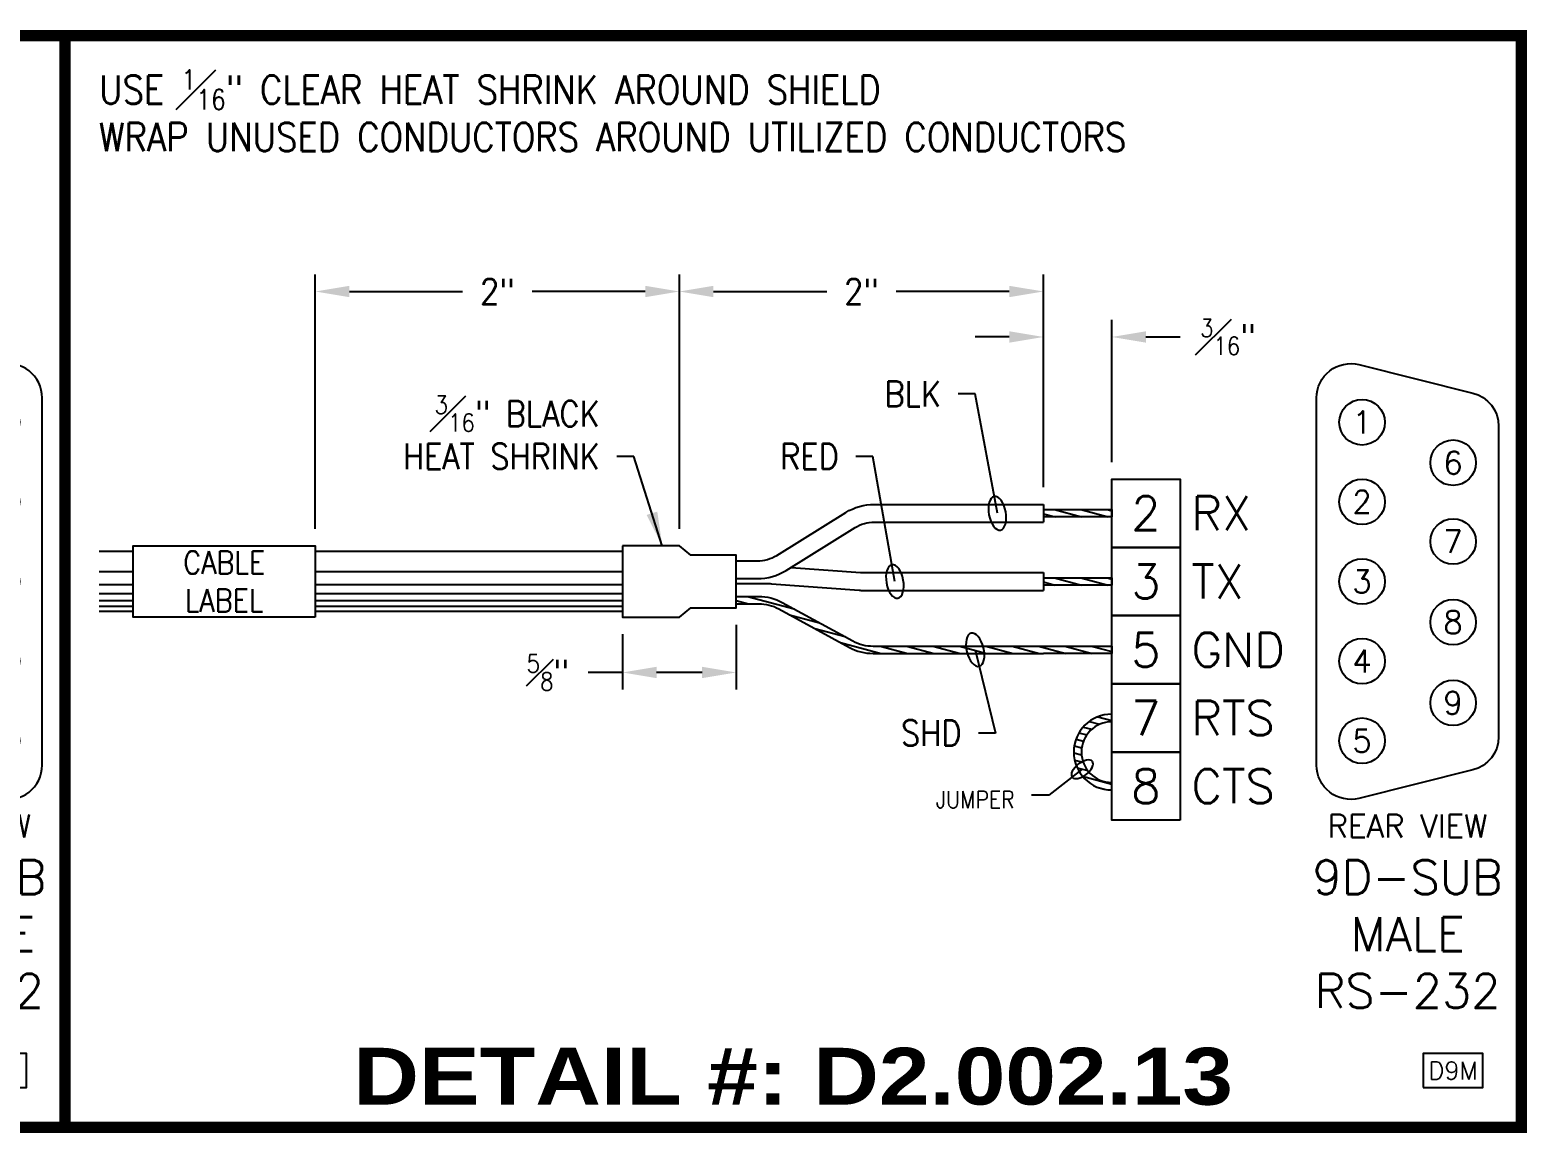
# Model space of a CAD drawing. Header units: inches. Extents: x 0 to 36.7, y 0 to 29.3.
# Drawn here: x 24.134 to 28.246, y 12.214 to 15.246 of the extents above; entities that cross this region are included whole.
import ezdxf
from ezdxf.enums import TextEntityAlignment as Align

# ---------------------------------------------------------------- set-up
doc = ezdxf.new("R2010")
doc.units = ezdxf.units.IN
doc.header["$MEASUREMENT"] = 0
for name, color, linetype in [('BLACK', 7, 'Continuous'), ('CABLE', 7, 'Continuous'), ('CONDUCTOR', 7, 'Continuous'), ('CONN', 7, 'Continuous'), ('CONN-TXT', 7, 'Continuous'), ('HEAT SHRINK', 7, 'Continuous'), ('JUMPER', 7, 'Continuous'), ('RED', 12, 'Continuous'), ('SHIELD', 7, 'Continuous')]:
    doc.layers.add(name, color=color, linetype=linetype)
doc.styles.add('Arial Black', font='')
doc.styles.add('CONNECTOR', font='SIMPLEX.shx', dxfattribs={"width": 0.75, "height": 0.0625})
doc.styles.add('ROMANS', font='romans', dxfattribs={"width": 0.875})
doc.styles.get('Arial Black').set_extended_font_data('Arial Black')
doc.dimstyles.new('CONN2', dxfattribs={"dimscale": 0.75, "dimtxt": 0.09375, "dimasz": 0.125, "dimexe": 0.0625, "dimexo": 0.0625, "dimgap": 0.0625, "dimtad": 0, "dimdec": 3, "dimzin": 4, "dimdsep": 46, "dimtxsty": 'ROMANS', "dimcen": 0.0625, "dimadec": 0, "dimazin": 0, "dimtfac": 1, "dimtdec": 3, "dimtofl": 0, "dimtmove": 0, "dimatfit": 3, "dimfxl": 1, "dimtolj": 1, "dimtzin": 0, "dimarcsym": 0})
pattern_1 = [(180, (0.09375, 1.4175), (-2e-17, -0.2), []), (180, (0.09375, 1.3573), (-2e-17, -0.2), []), (180, (0.09375, 1.32208), (-2e-17, -0.2), []), (180, (0.09375, 1.29709), (-2e-17, -0.2), []), (180, (0.09375, 1.2777), (-2e-17, -0.2), []), (180, (0.09375, 1.26187), (-2e-17, -0.2), []), (180, (0.09375, 1.24848), (-2e-17, -0.2), []), (180, (0.09375, 1.23688), (-2e-17, -0.2), []), (180, (0.09375, 1.22665), (-2e-17, -0.2), [])]
pattern_2 = [(345, (-15.667255, 52.470518), (0.004852857, 0.018111109), [])]
pattern_3 = [(345, (-15.667255, 52.658018), (0.004852857, 0.018111109), [])]
pattern_4 = [(345, (1.84375, 1.30245), (0.00485286, 0.0181111), [])]
pattern_5 = [(345, (-4, 7e-15), (0.004852857, 0.01811111), [])]

# ---------------------------------------------------------------- blocks, each defined once
blk = doc.blocks.new('*D145')
at = {"layer": 'CONN-TXT', "color": 0, "lineweight": -2, "transparency": 16777216}
for p, q in [((1.6875, 1.645), (1.6875, 2.3438)), ((2.6875, 1.7588), (2.6875, 2.3438)), ((1.7812, 2.2969), (2.0921, 2.2969)), ((2.5937, 2.2969), (2.2829, 2.2969))]:
    blk.add_line(p, q, dxfattribs=at)
at = {"layer": 'CONN-TXT', "color": 0, "transparency": 16777216}
for points in [[(1.7812, 2.3125), (1.7812, 2.2813), (1.6875, 2.2969)], [(2.5937, 2.3125), (2.5937, 2.2813), (2.6875, 2.2969)]]:
    blk.add_solid(points, dxfattribs=at)
at = {"layer": 'Defpoints', "color": 0, "transparency": 16777216}
for p in [(1.6875, 2.2969), (2.6875, 1.7119), (1.6875, 1.5981)]:
    blk.add_point(p, dxfattribs=at)
at = {"layer": 'CONN-TXT', "color": 0, "transparency": 16777216, "insert": (2.1875, 2.2969), "char_height": 0.07031, "attachment_point": 5, "style": 'ROMANS'}
blk.add_mtext('\\A1;2"', dxfattribs=at)
blk = doc.blocks.new('*D146')
at = {"layer": 'CONN-TXT', "color": 0, "lineweight": -2, "transparency": 16777216}
for p, q in [((0.6875, 1.645), (0.6875, 2.3438)), ((1.6875, 1.645), (1.6875, 2.3438)), ((0.7812, 2.2969), (1.0921, 2.2969)), ((1.5937, 2.2969), (1.2829, 2.2969))]:
    blk.add_line(p, q, dxfattribs=at)
at = {"layer": 'CONN-TXT', "color": 0, "transparency": 16777216}
for points in [[(0.7812, 2.3125), (0.7812, 2.2813), (0.6875, 2.2969)], [(1.5937, 2.3125), (1.5937, 2.2813), (1.6875, 2.2969)]]:
    blk.add_solid(points, dxfattribs=at)
at = {"layer": 'Defpoints', "color": 0, "transparency": 16777216}
for p in [(0.6875, 2.2969), (0.6875, 1.5981), (1.6875, 1.5981)]:
    blk.add_point(p, dxfattribs=at)
at = {"layer": 'CONN-TXT', "color": 0, "transparency": 16777216, "insert": (1.1875, 2.2969), "char_height": 0.07031, "attachment_point": 5, "style": 'ROMANS'}
blk.add_mtext('\\A1;2"', dxfattribs=at)
blk = doc.blocks.new('*D147')
at = {"layer": 'CONN-TXT', "color": 0, "lineweight": -2, "transparency": 16777216}
for p, q in [((2.6875, 1.7588), (2.6875, 2.2188)), ((2.875, 1.8281), (2.875, 2.2188)), ((2.5937, 2.1719), (2.5, 2.1719)), ((2.9687, 2.1719), (3.0625, 2.1719))]:
    blk.add_line(p, q, dxfattribs=at)
at = {"layer": 'CONN-TXT', "color": 0, "transparency": 16777216}
for points in [[(2.5937, 2.1875), (2.5937, 2.1563), (2.6875, 2.1719)], [(2.9687, 2.1875), (2.9687, 2.1563), (2.875, 2.1719)]]:
    blk.add_solid(points, dxfattribs=at)
at = {"layer": 'Defpoints', "color": 0, "transparency": 16777216}
for p in [(2.875, 2.1719), (2.875, 1.7813), (2.6875, 1.7119)]:
    blk.add_point(p, dxfattribs=at)
at = {"layer": 'CONN-TXT', "color": 0, "transparency": 16777216, "insert": (3.1939, 2.1719), "char_height": 0.070312, "attachment_point": 5, "style": 'ROMANS'}
blk.add_mtext('\\A1;{\\H0.7x;\\S3#16;\\H1.4286x;"}', dxfattribs=at)
blk = doc.blocks.new('*D148')
at = {"layer": 'CONN-TXT', "color": 0, "lineweight": -2, "transparency": 16777216}
for p, q in [((1.8438, 1.3807), (1.8438, 1.2031)), ((1.5313, 1.355), (1.5313, 1.2031)), ((1.5313, 1.25), (1.4375, 1.25)), ((1.75, 1.25), (1.625, 1.25))]:
    blk.add_line(p, q, dxfattribs=at)
at = {"layer": 'CONN-TXT', "color": 0, "transparency": 16777216}
for points in [[(1.625, 1.2656), (1.625, 1.2344), (1.5313, 1.25)], [(1.75, 1.2656), (1.75, 1.2344), (1.8438, 1.25)]]:
    blk.add_solid(points, dxfattribs=at)
at = {"layer": 'Defpoints', "color": 0, "transparency": 16777216}
for p in [(1.5313, 1.4019), (1.8438, 1.4276), (1.5313, 1.25)]:
    blk.add_point(p, dxfattribs=at)
at = {"layer": 'CONN-TXT', "color": 0, "transparency": 16777216, "insert": (1.326, 1.25), "char_height": 0.070312, "attachment_point": 5, "style": 'ROMANS'}
blk.add_mtext('\\A1;{\\H0.7x;\\S5#8;}"', dxfattribs=at)
blk = doc.blocks.new('ELLIPSE')
at = {"color": 0, "extrusion": (0, 0, -1)}
blk.add_ellipse((0, 0), major_axis=(1, 0), ratio=0.5, dxfattribs=at)
blk = doc.blocks.new('INPUT')
blk.add_lwpolyline([(-0.21875, -0.0625), (0, -0.0625), (0, 0.0625), (-0.21875, 0.0625)], close=True)
at = {"style": 'CONNECTOR', "width": 0.75}
blk.add_attdef('CONNECTOR', text='', height=0.0625, dxfattribs=at).set_placement((-0.109375, 0), align=Align.MIDDLE_CENTER)
blk = doc.blocks.new('*D185')
at = {"layer": 'CONN-TXT', "color": 0, "lineweight": -2, "transparency": 16777216}
for p, q in [((1.6875, 1.645), (1.6875, 2.3438)), ((2.6875, 1.7588), (2.6875, 2.3438)), ((1.7812, 2.2969), (2.0921, 2.2969)), ((2.5937, 2.2969), (2.2829, 2.2969))]:
    blk.add_line(p, q, dxfattribs=at)
at = {"layer": 'CONN-TXT', "color": 0, "transparency": 16777216}
for points in [[(1.7812, 2.3125), (1.7812, 2.2813), (1.6875, 2.2969)], [(2.5937, 2.3125), (2.5937, 2.2813), (2.6875, 2.2969)]]:
    blk.add_solid(points, dxfattribs=at)
at = {"layer": 'Defpoints', "color": 0, "transparency": 16777216}
for p in [(1.6875, 2.2969), (2.6875, 1.7119), (1.6875, 1.5981)]:
    blk.add_point(p, dxfattribs=at)
at = {"layer": 'CONN-TXT', "color": 0, "transparency": 16777216, "insert": (2.1875, 2.2969), "char_height": 0.07031, "attachment_point": 5, "style": 'ROMANS'}
blk.add_mtext('\\A1;2"', dxfattribs=at)
blk = doc.blocks.new('*D186')
at = {"layer": 'CONN-TXT', "color": 0, "lineweight": -2, "transparency": 16777216}
for p, q in [((0.6875, 1.645), (0.6875, 2.3438)), ((1.6875, 1.645), (1.6875, 2.3438)), ((0.7812, 2.2969), (1.0921, 2.2969)), ((1.5937, 2.2969), (1.2829, 2.2969))]:
    blk.add_line(p, q, dxfattribs=at)
at = {"layer": 'CONN-TXT', "color": 0, "transparency": 16777216}
for points in [[(0.7812, 2.3125), (0.7812, 2.2813), (0.6875, 2.2969)], [(1.5937, 2.3125), (1.5937, 2.2813), (1.6875, 2.2969)]]:
    blk.add_solid(points, dxfattribs=at)
at = {"layer": 'Defpoints', "color": 0, "transparency": 16777216}
for p in [(0.6875, 2.2969), (0.6875, 1.5981), (1.6875, 1.5981)]:
    blk.add_point(p, dxfattribs=at)
at = {"layer": 'CONN-TXT', "color": 0, "transparency": 16777216, "insert": (1.1875, 2.2969), "char_height": 0.07031, "attachment_point": 5, "style": 'ROMANS'}
blk.add_mtext('\\A1;2"', dxfattribs=at)
blk = doc.blocks.new('*D187')
at = {"layer": 'CONN-TXT', "color": 0, "lineweight": -2, "transparency": 16777216}
for p, q in [((2.6875, 1.7588), (2.6875, 2.2188)), ((2.875, 1.8281), (2.875, 2.2188)), ((2.5937, 2.1719), (2.5, 2.1719)), ((2.9687, 2.1719), (3.0625, 2.1719))]:
    blk.add_line(p, q, dxfattribs=at)
at = {"layer": 'CONN-TXT', "color": 0, "transparency": 16777216}
for points in [[(2.5937, 2.1875), (2.5937, 2.1563), (2.6875, 2.1719)], [(2.9687, 2.1875), (2.9687, 2.1563), (2.875, 2.1719)]]:
    blk.add_solid(points, dxfattribs=at)
at = {"layer": 'Defpoints', "color": 0, "transparency": 16777216}
for p in [(2.875, 2.1719), (2.875, 1.7813), (2.6875, 1.7119)]:
    blk.add_point(p, dxfattribs=at)
at = {"layer": 'CONN-TXT', "color": 0, "transparency": 16777216, "insert": (3.1939, 2.1719), "char_height": 0.070312, "attachment_point": 5, "style": 'ROMANS'}
blk.add_mtext('\\A1;{\\H0.7x;\\S3#16;\\H1.4286x;"}', dxfattribs=at)
blk = doc.blocks.new('*D188')
at = {"layer": 'CONN-TXT', "color": 0, "lineweight": -2, "transparency": 16777216}
for p, q in [((1.8438, 1.3807), (1.8438, 1.2031)), ((1.5313, 1.355), (1.5313, 1.2031)), ((1.5313, 1.25), (1.4375, 1.25)), ((1.75, 1.25), (1.625, 1.25))]:
    blk.add_line(p, q, dxfattribs=at)
at = {"layer": 'CONN-TXT', "color": 0, "transparency": 16777216}
for points in [[(1.625, 1.2656), (1.625, 1.2344), (1.5313, 1.25)], [(1.75, 1.2656), (1.75, 1.2344), (1.8438, 1.25)]]:
    blk.add_solid(points, dxfattribs=at)
at = {"layer": 'Defpoints', "color": 0, "transparency": 16777216}
for p in [(1.5313, 1.4019), (1.8438, 1.4276), (1.5313, 1.25)]:
    blk.add_point(p, dxfattribs=at)
at = {"layer": 'CONN-TXT', "color": 0, "transparency": 16777216, "insert": (1.326, 1.25), "char_height": 0.070312, "attachment_point": 5, "style": 'ROMANS'}
blk.add_mtext('\\A1;{\\H0.7x;\\S5#8;}"', dxfattribs=at)
blk = doc.blocks.new('D2.001.13')
at = {"layer": 'CABLE'}
h = blk.add_hatch(dxfattribs=at)
h.set_pattern_fill('LOG', color=256, scale=0.2, angle=180, style=0, pattern_type=2)
h.set_pattern_definition(pattern_1)
h.paths.add_polyline_path([(1.5312, 1.4175), (1.5312, 1.5825), (0.6875, 1.5825), (0.6875, 1.4175)])
h.paths.add_polyline_path([(0.0938, 1.4175), (0.1875, 1.4175), (0.1875, 1.5825), (0.0938, 1.5825)])
at = {"layer": 'CONDUCTOR'}
h = blk.add_hatch(dxfattribs=at)
h.set_pattern_fill('ANSI31', color=256, scale=0.15, angle=300, style=0)
h.set_pattern_definition(pattern_2)
h.paths.add_polyline_path([(2.6875, 1.49), (2.875, 1.49), (2.875, 1.5101), (2.6875, 1.5101)])
at = {"layer": 'JUMPER'}
h = blk.add_hatch(dxfattribs=at)
h.set_pattern_fill('ANSI31', color=256, scale=0.15, angle=300, style=0)
h.set_pattern_definition(pattern_5)
h.paths.add_polyline_path([(2.875, 0.927), (2.875, 0.948, -1), (2.875, 1.1145), (2.875, 1.1355, 1)])
at = {"layer": 'SHIELD'}
h = blk.add_hatch(dxfattribs=at)
h.set_pattern_fill('ANSI31', color=256, scale=0.15, angle=300, style=0)
h.set_pattern_definition(pattern_3)
h.paths.add_polyline_path([(2.6875, 1.6775), (2.875, 1.6775), (2.875, 1.6976), (2.6875, 1.6976)])
h = blk.add_hatch(dxfattribs=at)
h.set_pattern_fill('ANSI31', color=256, scale=0.15, angle=300, style=0)
h.set_pattern_definition(pattern_4)
h.paths.add_polyline_path([(1.9375, 1.4551, 0.059654), (1.9056, 1.459), (1.8437, 1.459), (1.8437, 1.4389), (1.9056, 1.4389, -0.070379), (1.9375, 1.4343)])
h.paths.add_polyline_path([(1.9703, 1.4425, 0.06538), (1.9375, 1.4551), (1.9375, 1.4343, -0.054662), (1.9607, 1.4248), (2.1547, 1.3189, 0.06538), (2.1875, 1.3063), (2.1875, 1.3271, -0.054662), (2.1643, 1.3366)])
h.paths.add_polyline_path([(2.6875, 1.3226), (2.2194, 1.3226, -0.070379), (2.1875, 1.3271), (2.1875, 1.3063, 0.059654), (2.2194, 1.3024), (2.6875, 1.3024)])
h.paths.add_polyline_path([(2.875, 1.3226), (2.6875, 1.3226), (2.6875, 1.3024), (2.875, 1.3024)])
at = {"layer": 'BLACK'}
for points in [[(1.8437, 1.5568), (1.9019, 1.5568, 0.139743), (1.9549, 1.5719), (2.1443, 1.6895, -0.139754), (2.2231, 1.7119), (2.6875, 1.7119)], [(1.8437, 1.508), (1.9019, 1.508, 0.139743), (1.9807, 1.5304), (2.1701, 1.648, -0.139754), (2.2231, 1.6631), (2.6875, 1.6631)]]:
    blk.add_lwpolyline(points, format="xyb", dxfattribs=at)
blk.add_lwpolyline([(2.6875, 1.7119), (2.6875, 1.6631)], dxfattribs=at)
at = {"layer": 'CABLE'}
for points in [[(0.1875, 1.5825), (0.0938, 1.5825)], [(1.5312, 1.5825), (0.6875, 1.5825)], [(0.1875, 1.4175), (0.0938, 1.4175)], [(1.5312, 1.4175), (0.6875, 1.4175)]]:
    blk.add_lwpolyline(points, dxfattribs=at)
blk.add_lwpolyline([(0.6875, 1.4019), (0.1875, 1.4019), (0.1875, 1.5981), (0.6875, 1.5981)], close=True, dxfattribs=at)
at = {"layer": 'CONDUCTOR'}
blk.add_lwpolyline([(2.6875, 1.5101), (2.875, 1.5101), (2.875, 1.49), (2.6875, 1.49)], dxfattribs=at)
at = {"layer": 'CONN', "const_width": 0.0312}
blk.add_lwpolyline([(0, 0), (4, 0), (4, 3), (0, 3)], close=True, dxfattribs=at)
at = {"layer": 'CONN'}
blk.add_lwpolyline([(3.5085, 0.9822), (3.821, 0.9041, 0.487928), (3.9375, 0.9951), (3.9375, 2.0049, 0.487928), (3.821, 2.0959), (3.5085, 2.0178, 0.344151), (3.4375, 1.9268), (3.4375, 1.0732, 0.344151)], format="xyb", close=True, dxfattribs=at)
for points in [[(3.0625, 1.5938), (2.875, 1.5938), (2.875, 1.7813), (3.0625, 1.7813)], [(3.0625, 1.4063), (2.875, 1.4063), (2.875, 1.5938), (3.0625, 1.5938)], [(3.0625, 1.2188), (2.875, 1.2188), (2.875, 1.4063), (3.0625, 1.4063)], [(3.0625, 1.0313), (2.875, 1.0313), (2.875, 1.2188), (3.0625, 1.2188)], [(3.0625, 0.8438), (2.875, 0.8438), (2.875, 1.0313), (3.0625, 1.0313)]]:
    blk.add_lwpolyline(points, close=True, dxfattribs=at)
for centre in [(3.8125, 1.9375), (3.5625, 1.8264), (3.8125, 1.7188), (3.5625, 1.6098), (3.8125, 1.5), (3.5625, 1.3881), (3.8125, 1.2813), (3.5625, 1.1665), (3.8125, 1.0625)]:
    blk.add_circle(centre, 0.0625, dxfattribs=at)
at = {"layer": 'HEAT SHRINK'}
blk.add_lwpolyline([(1.5312, 1.5981), (1.5312, 1.4019), (1.6875, 1.4019), (1.7188, 1.4276), (1.8437, 1.4276), (1.8437, 1.5724), (1.7188, 1.5724), (1.6875, 1.5981), (1.5312, 1.5981)], dxfattribs=at)
at = {"layer": 'JUMPER'}
for radius in [0.1042, 0.0833]:
    blk.add_arc((2.875, 1.0313), radius, 90, 270, dxfattribs=at)
at = {"layer": 'RED'}
for points in [[(1.9944, 1.5389), (2.1847, 1.5247, 0.01867), (2.1922, 1.5244), (2.6875, 1.5244)], [(1.8437, 1.4943), (1.9328, 1.4943, -0.01867), (1.9403, 1.494), (2.181, 1.476, 0.01867), (2.1922, 1.4756), (2.6875, 1.4756)]]:
    blk.add_lwpolyline(points, format="xyb", dxfattribs=at)
blk.add_lwpolyline([(2.6875, 1.5244), (2.6875, 1.4756)], dxfattribs=at)
at = {"layer": 'SHIELD'}
for points in [[(2.6875, 1.6976), (2.875, 1.6976), (2.875, 1.6775), (2.6875, 1.6775)], [(2.6875, 1.3226), (2.875, 1.3226), (2.875, 1.3024), (2.6875, 1.3024)]]:
    blk.add_lwpolyline(points, dxfattribs=at)
for points in [[(1.8437, 1.459), (1.9056, 1.459, -0.125523), (1.9703, 1.4425), (2.1643, 1.3366, 0.125523), (2.2194, 1.3226), (2.6875, 1.3226)], [(1.8437, 1.4389), (1.9056, 1.4389, -0.125523), (1.9607, 1.4248), (2.1547, 1.3189, 0.125523), (2.2194, 1.3024), (2.6875, 1.3024)]]:
    blk.add_lwpolyline(points, format="xyb", dxfattribs=at)
at = {"layer": 'CONN'}
ref = blk.add_blockref('INPUT', (3.8945, 0.1562), dxfattribs=dict(at, xscale=0.75, yscale=0.75, zscale=0.75))
ref.add_attrib('CONNECTOR', 'D9F', dxfattribs={"layer": '0', "height": 0.04875, "style": 'CONNECTOR'}).set_placement((3.8125, 0.1562), align=Align.MIDDLE_CENTER)
at = {"insert": (0.0938, 2.9063), "char_height": 0.078125, "width": 3.84375, "attachment_point": 1, "style": 'ROMANS'}
blk.add_mtext('\\A1;USE {\\H0.6978x;\\S1#16;}" CLEAR HEAT SHRINK AROUND SHIELD\\PWRAP UNUSED CONDUCTORS AROUND UTILIZED CONDUCTORS', dxfattribs=at)
at = {"layer": 'CABLE', "insert": (0.4375, 1.5), "char_height": 0.0625, "width": 0.5, "attachment_point": 5, "style": 'ROMANS'}
blk.add_mtext('CABLE\\PLABEL', dxfattribs=at)
at = {"layer": 'CONN-TXT', "style": 'ROMANS'}
for s, height, p in [('1', 0.0625, (3.8125, 1.9375)), ('6', 0.0625, (3.5625, 1.8264)), ('2', 0.0938, (2.9687, 1.6875)), ('2', 0.0625, (3.8125, 1.7188)), ('7', 0.0625, (3.5625, 1.6098)), ('3', 0.0938, (2.9687, 1.5)), ('3', 0.0625, (3.8125, 1.5)), ('8', 0.0625, (3.5625, 1.3881)), ('5', 0.0938, (2.9687, 1.3125)), ('4', 0.0625, (3.8125, 1.2813)), ('9', 0.0625, (3.5625, 1.1665)), ('7', 0.0938, (2.9687, 1.125)), ('5', 0.0625, (3.8125, 1.0625)), ('8', 0.0938, (2.9687, 0.9375))]:
    blk.add_text(s, height=height, dxfattribs=at).set_placement(p, align=Align.MIDDLE)
for s, p in [('RX', (3.0937, 1.6875)), ('TX', (3.0937, 1.5)), ('GND', (3.0937, 1.3125)), ('RTS', (3.0937, 1.125)), ('CTS', (3.0937, 0.9375))]:
    blk.add_text(s, height=0.09375, dxfattribs=at).set_placement(p, align=Align.MIDDLE_LEFT)
for s, height, p in [('REAR VIEW', 0.0625, (3.6875, 0.8594)), ('9D-SUB', 0.09375, (3.6875, 0.7344)), ('FEMALE', 0.09375, (3.6875, 0.5781)), ('RS-232', 0.09375, (3.6875, 0.4219))]:
    blk.add_text(s, height=height, dxfattribs=at).set_placement(p, align=Align.TOP_CENTER)
at = {"layer": 'CONN-TXT', "style": 'Arial Black'}
blk.add_text('DETAIL #: D2.001.13', height=0.15625, dxfattribs=at).set_placement((2, 0.0156), align=Align.BOTTOM_CENTER)
at = {"layer": 'CONN-TXT', "attachment_point": 9, "style": 'ROMANS'}
for s, insert, char_height in [('BLK', (2.4062, 1.9805), 0.07031), ('\\A1;{\\H0.7x;\\S3#16;}" BLACK\\PHEAT SHRINK', (1.4688, 1.8086), 0.070312), ('RED', (2.125, 1.8086), 0.07031), ('SHD', (2.4622, 1.0486), 0.07031), ('\\A1;JUMPER', (2.6081, 0.8773), 0.04688)]:
    blk.add_mtext(s, dxfattribs=dict(at, insert=insert, char_height=char_height))
at = {"layer": 'CONN-TXT'}
for base, p1, p2, text, picture, middle in [((0.6875, 2.2969), (1.6875, 1.5981), (0.6875, 1.5981), '2"', '*D146', (1.1875, 2.2969)), ((1.6875, 2.2969), (2.6875, 1.7119), (1.6875, 1.5981), '2"', '*D145', (2.1875, 2.2969)), ((2.875, 2.1719), (2.6875, 1.7119), (2.875, 1.7813), '{\\H0.7x;\\S3#16;\\H1.4286x;"}', '*D147', (3.1939, 2.1719))]:
    dim = blk.add_linear_dim(base=base, p1=p1, p2=p2, text=text, dimstyle='CONN2', dxfattribs=at)
    dim.commit()
    dim.dimension.update_dxf_attribs({"geometry": picture, "text_midpoint": middle})
dim = blk.add_linear_dim(base=(1.5312, 1.25), p1=(1.8437, 1.4276), p2=(1.5312, 1.4019), text='{\\H0.7x;\\S5#8;}"', dimstyle='CONN2', dxfattribs=at)
dim.commit()
dim.dimension.update_dxf_attribs({"geometry": '*D148', "text_midpoint": (1.326, 1.25), "dimtype": 160})
for points, override in [([(2.5608, 1.6875), (2.5, 2.0156), (2.4531, 2.0156)], {"dimasz": 0.0625, "dimldrblk": 'ELLIPSE'}), ([(2.2794, 1.5), (2.2187, 1.8437), (2.1719, 1.8437)], {"dimasz": 0.0625, "dimldrblk": 'ELLIPSE'}), ([(2.5, 1.3125), (2.556, 1.0837), (2.5091, 1.0837)], {"dimasz": 0.0625, "dimldrblk": 'ELLIPSE'}), ([(2.794, 0.9839), (2.7018, 0.9125), (2.6549, 0.9125)], {"dimasz": 0.046875, "dimldrblk": 'ELLIPSE'})]:
    blk.add_leader(points, dimstyle='CONN2', override=override, dxfattribs=at)
at = {"layer": 'CONN-TXT', "annotation_type": 0, "has_hookline": 1, "hookline_direction": 1, "text_width": 0.5947}
blk.add_leader([(1.6406, 1.5981), (1.5625, 1.8437), (1.5156, 1.8437)], dimstyle='CONN2', override={"dimgap": 0.0625, "dimtad": 0}, dxfattribs=at)
blk = doc.blocks.new('D2.002.13')
at = {"layer": 'CABLE'}
h = blk.add_hatch(dxfattribs=at)
h.set_pattern_fill('LOG', color=256, scale=0.2, angle=180, style=0, pattern_type=2)
h.set_pattern_definition(pattern_1)
h.paths.add_polyline_path([(1.5312, 1.4175), (1.5312, 1.5825), (0.6875, 1.5825), (0.6875, 1.4175)])
h.paths.add_polyline_path([(0.0938, 1.4175), (0.1875, 1.4175), (0.1875, 1.5825), (0.0938, 1.5825)])
at = {"layer": 'CONDUCTOR'}
h = blk.add_hatch(dxfattribs=at)
h.set_pattern_fill('ANSI31', color=256, scale=0.15, angle=300, style=0)
h.set_pattern_definition(pattern_2)
h.paths.add_polyline_path([(2.6875, 1.49), (2.875, 1.49), (2.875, 1.5101), (2.6875, 1.5101)])
at = {"layer": 'JUMPER'}
h = blk.add_hatch(dxfattribs=at)
h.set_pattern_fill('ANSI31', color=256, scale=0.15, angle=300, style=0)
h.set_pattern_definition(pattern_5)
h.paths.add_polyline_path([(2.875, 0.927), (2.875, 0.948, -1), (2.875, 1.1145), (2.875, 1.1355, 1)])
at = {"layer": 'SHIELD'}
h = blk.add_hatch(dxfattribs=at)
h.set_pattern_fill('ANSI31', color=256, scale=0.15, angle=300, style=0)
h.set_pattern_definition(pattern_3)
h.paths.add_polyline_path([(2.6875, 1.6775), (2.875, 1.6775), (2.875, 1.6976), (2.6875, 1.6976)])
h = blk.add_hatch(dxfattribs=at)
h.set_pattern_fill('ANSI31', color=256, scale=0.15, angle=300, style=0)
h.set_pattern_definition(pattern_4)
h.paths.add_polyline_path([(1.9375, 1.4551, 0.059654), (1.9056, 1.459), (1.8437, 1.459), (1.8437, 1.4389), (1.9056, 1.4389, -0.070379), (1.9375, 1.4343)])
h.paths.add_polyline_path([(1.9703, 1.4425, 0.06538), (1.9375, 1.4551), (1.9375, 1.4343, -0.054662), (1.9607, 1.4248), (2.1547, 1.3189, 0.06538), (2.1875, 1.3063), (2.1875, 1.3271, -0.054662), (2.1643, 1.3366)])
h.paths.add_polyline_path([(2.6875, 1.3226), (2.2194, 1.3226, -0.070379), (2.1875, 1.3271), (2.1875, 1.3063, 0.059654), (2.2194, 1.3024), (2.6875, 1.3024)])
h.paths.add_polyline_path([(2.875, 1.3226), (2.6875, 1.3226), (2.6875, 1.3024), (2.875, 1.3024)])
at = {"layer": 'BLACK'}
for points in [[(1.8437, 1.5568), (1.9019, 1.5568, 0.139743), (1.9549, 1.5719), (2.1443, 1.6895, -0.139754), (2.2231, 1.7119), (2.6875, 1.7119)], [(1.8437, 1.508), (1.9019, 1.508, 0.139743), (1.9807, 1.5304), (2.1701, 1.648, -0.139754), (2.2231, 1.6631), (2.6875, 1.6631)]]:
    blk.add_lwpolyline(points, format="xyb", dxfattribs=at)
blk.add_lwpolyline([(2.6875, 1.7119), (2.6875, 1.6631)], dxfattribs=at)
at = {"layer": 'CABLE'}
for points in [[(0.1875, 1.5825), (0.0938, 1.5825)], [(1.5312, 1.5825), (0.6875, 1.5825)], [(0.1875, 1.4175), (0.0938, 1.4175)], [(1.5312, 1.4175), (0.6875, 1.4175)]]:
    blk.add_lwpolyline(points, dxfattribs=at)
blk.add_lwpolyline([(0.6875, 1.4019), (0.1875, 1.4019), (0.1875, 1.5981), (0.6875, 1.5981)], close=True, dxfattribs=at)
at = {"layer": 'CONDUCTOR'}
blk.add_lwpolyline([(2.6875, 1.5101), (2.875, 1.5101), (2.875, 1.49), (2.6875, 1.49)], dxfattribs=at)
at = {"layer": 'CONN', "const_width": 0.0312}
blk.add_lwpolyline([(0, 0), (4, 0), (4, 3), (0, 3)], close=True, dxfattribs=at)
at = {"layer": 'CONN'}
blk.add_lwpolyline([(3.8665, 0.9822), (3.554, 0.9041, -0.487928), (3.4375, 0.9951), (3.4375, 2.0049, -0.487928), (3.554, 2.0959), (3.8665, 2.0178, -0.344151), (3.9375, 1.9268), (3.9375, 1.0732, -0.344151)], format="xyb", close=True, dxfattribs=at)
for points in [[(3.0625, 1.5938), (2.875, 1.5938), (2.875, 1.7813), (3.0625, 1.7813)], [(3.0625, 1.4063), (2.875, 1.4063), (2.875, 1.5938), (3.0625, 1.5938)], [(3.0625, 1.2188), (2.875, 1.2188), (2.875, 1.4063), (3.0625, 1.4063)], [(3.0625, 1.0313), (2.875, 1.0313), (2.875, 1.2188), (3.0625, 1.2188)], [(3.0625, 0.8438), (2.875, 0.8438), (2.875, 1.0313), (3.0625, 1.0313)]]:
    blk.add_lwpolyline(points, close=True, dxfattribs=at)
for centre in [(3.5625, 1.9375), (3.8125, 1.8264), (3.5625, 1.7188), (3.8125, 1.6098), (3.5625, 1.5), (3.8125, 1.3881), (3.5625, 1.2813), (3.8125, 1.1665), (3.5625, 1.0625)]:
    blk.add_circle(centre, 0.0625, dxfattribs=at)
at = {"layer": 'HEAT SHRINK'}
blk.add_lwpolyline([(1.5312, 1.5981), (1.5312, 1.4019), (1.6875, 1.4019), (1.7188, 1.4276), (1.8437, 1.4276), (1.8437, 1.5724), (1.7188, 1.5724), (1.6875, 1.5981), (1.5312, 1.5981)], dxfattribs=at)
at = {"layer": 'JUMPER'}
for radius in [0.1042, 0.0833]:
    blk.add_arc((2.875, 1.0313), radius, 90, 270, dxfattribs=at)
at = {"layer": 'RED'}
for points in [[(1.9944, 1.5389), (2.1847, 1.5247, 0.01867), (2.1922, 1.5244), (2.6875, 1.5244)], [(1.8437, 1.4943), (1.9328, 1.4943, -0.01867), (1.9403, 1.494), (2.181, 1.476, 0.01867), (2.1922, 1.4756), (2.6875, 1.4756)]]:
    blk.add_lwpolyline(points, format="xyb", dxfattribs=at)
blk.add_lwpolyline([(2.6875, 1.5244), (2.6875, 1.4756)], dxfattribs=at)
at = {"layer": 'SHIELD'}
for points in [[(2.6875, 1.6976), (2.875, 1.6976), (2.875, 1.6775), (2.6875, 1.6775)], [(2.6875, 1.3226), (2.875, 1.3226), (2.875, 1.3024), (2.6875, 1.3024)]]:
    blk.add_lwpolyline(points, dxfattribs=at)
for points in [[(1.8437, 1.459), (1.9056, 1.459, -0.125523), (1.9703, 1.4425), (2.1643, 1.3366, 0.125523), (2.2194, 1.3226), (2.6875, 1.3226)], [(1.8437, 1.4389), (1.9056, 1.4389, -0.125523), (1.9607, 1.4248), (2.1547, 1.3189, 0.125523), (2.2194, 1.3024), (2.6875, 1.3024)]]:
    blk.add_lwpolyline(points, format="xyb", dxfattribs=at)
at = {"layer": 'CONN'}
ref = blk.add_blockref('INPUT', (3.8945, 0.1562), dxfattribs=dict(at, xscale=0.75, yscale=0.75, zscale=0.75))
ref.add_attrib('CONNECTOR', 'D9M', dxfattribs={"layer": '0', "height": 0.04875, "style": 'CONNECTOR'}).set_placement((3.8125, 0.1562), align=Align.MIDDLE_CENTER)
at = {"insert": (0.0938, 2.9063), "char_height": 0.078125, "width": 3.84375, "attachment_point": 1, "style": 'ROMANS'}
blk.add_mtext('\\A1;USE {\\H0.6978x;\\S1#16;}" CLEAR HEAT SHRINK AROUND SHIELD\\PWRAP UNUSED CONDUCTORS AROUND UTILIZED CONDUCTORS', dxfattribs=at)
at = {"layer": 'CABLE', "insert": (0.4375, 1.5), "char_height": 0.0625, "width": 0.5, "attachment_point": 5, "style": 'ROMANS'}
blk.add_mtext('CABLE\\PLABEL', dxfattribs=at)
at = {"layer": 'CONN-TXT', "style": 'ROMANS'}
for s, height, p in [('1', 0.0625, (3.5625, 1.9375)), ('6', 0.0625, (3.8125, 1.8264)), ('2', 0.0938, (2.9687, 1.6875)), ('2', 0.0625, (3.5625, 1.7188)), ('7', 0.0625, (3.8125, 1.6098)), ('3', 0.0938, (2.9687, 1.5)), ('3', 0.0625, (3.5625, 1.5)), ('8', 0.0625, (3.8125, 1.3881)), ('5', 0.0938, (2.9687, 1.3125)), ('4', 0.0625, (3.5625, 1.2813)), ('9', 0.0625, (3.8125, 1.1665)), ('7', 0.0938, (2.9687, 1.125)), ('5', 0.0625, (3.5625, 1.0625)), ('8', 0.0938, (2.9687, 0.9375))]:
    blk.add_text(s, height=height, dxfattribs=at).set_placement(p, align=Align.MIDDLE)
for s, p in [('RX', (3.0937, 1.6875)), ('TX', (3.0937, 1.5)), ('GND', (3.0937, 1.3125)), ('RTS', (3.0937, 1.125)), ('CTS', (3.0937, 0.9375))]:
    blk.add_text(s, height=0.09375, dxfattribs=at).set_placement(p, align=Align.MIDDLE_LEFT)
for s, height, p in [('REAR VIEW', 0.0625, (3.6875, 0.8594)), ('9D-SUB', 0.09375, (3.6875, 0.7344)), ('MALE', 0.09375, (3.6875, 0.5781)), ('RS-232', 0.09375, (3.6875, 0.4219))]:
    blk.add_text(s, height=height, dxfattribs=at).set_placement(p, align=Align.TOP_CENTER)
at = {"layer": 'CONN-TXT', "style": 'Arial Black'}
blk.add_text('DETAIL #: D2.002.13', height=0.15625, dxfattribs=at).set_placement((2, 0.0156), align=Align.BOTTOM_CENTER)
at = {"layer": 'CONN-TXT', "attachment_point": 9, "style": 'ROMANS'}
for s, insert, char_height in [('BLK', (2.4062, 1.9805), 0.07031), ('\\A1;{\\H0.7x;\\S3#16;}" BLACK\\PHEAT SHRINK', (1.4688, 1.8086), 0.070312), ('RED', (2.125, 1.8086), 0.07031), ('SHD', (2.4622, 1.0486), 0.07031), ('\\A1;JUMPER', (2.6081, 0.8773), 0.04688)]:
    blk.add_mtext(s, dxfattribs=dict(at, insert=insert, char_height=char_height))
at = {"layer": 'CONN-TXT'}
for base, p1, p2, text, picture, middle in [((0.6875, 2.2969), (1.6875, 1.5981), (0.6875, 1.5981), '2"', '*D186', (1.1875, 2.2969)), ((1.6875, 2.2969), (2.6875, 1.7119), (1.6875, 1.5981), '2"', '*D185', (2.1875, 2.2969)), ((2.875, 2.1719), (2.6875, 1.7119), (2.875, 1.7813), '{\\H0.7x;\\S3#16;\\H1.4286x;"}', '*D187', (3.1939, 2.1719))]:
    dim = blk.add_linear_dim(base=base, p1=p1, p2=p2, text=text, dimstyle='CONN2', dxfattribs=at)
    dim.commit()
    dim.dimension.update_dxf_attribs({"geometry": picture, "text_midpoint": middle})
dim = blk.add_linear_dim(base=(1.5312, 1.25), p1=(1.8437, 1.4276), p2=(1.5312, 1.4019), text='{\\H0.7x;\\S5#8;}"', dimstyle='CONN2', dxfattribs=at)
dim.commit()
dim.dimension.update_dxf_attribs({"geometry": '*D188', "text_midpoint": (1.326, 1.25), "dimtype": 160})
for points, override in [([(2.5608, 1.6875), (2.5, 2.0156), (2.4531, 2.0156)], {"dimasz": 0.0625, "dimldrblk": 'ELLIPSE'}), ([(2.2794, 1.5), (2.2187, 1.8437), (2.1719, 1.8437)], {"dimasz": 0.0625, "dimldrblk": 'ELLIPSE'}), ([(2.5, 1.3125), (2.556, 1.0837), (2.5091, 1.0837)], {"dimasz": 0.0625, "dimldrblk": 'ELLIPSE'}), ([(2.794, 0.9839), (2.7018, 0.9125), (2.6549, 0.9125)], {"dimasz": 0.046875, "dimldrblk": 'ELLIPSE'})]:
    blk.add_leader(points, dimstyle='CONN2', override=override, dxfattribs=at)
at = {"layer": 'CONN-TXT', "annotation_type": 0, "has_hookline": 1, "hookline_direction": 1, "text_width": 0.5947}
blk.add_leader([(1.6406, 1.5981), (1.5625, 1.8437), (1.5156, 1.8437)], dimstyle='CONN2', override={"dimgap": 0.0625, "dimtad": 0}, dxfattribs=at)

msp = doc.modelspace()

# ---------------------------------------------------------------- block references
for name, p in [('D2.001.13', (20.23, 12.23)), ('D2.002.13', (24.23, 12.23))]:
    msp.add_blockref(name, p)

doc.saveas('drawing.dxf')
